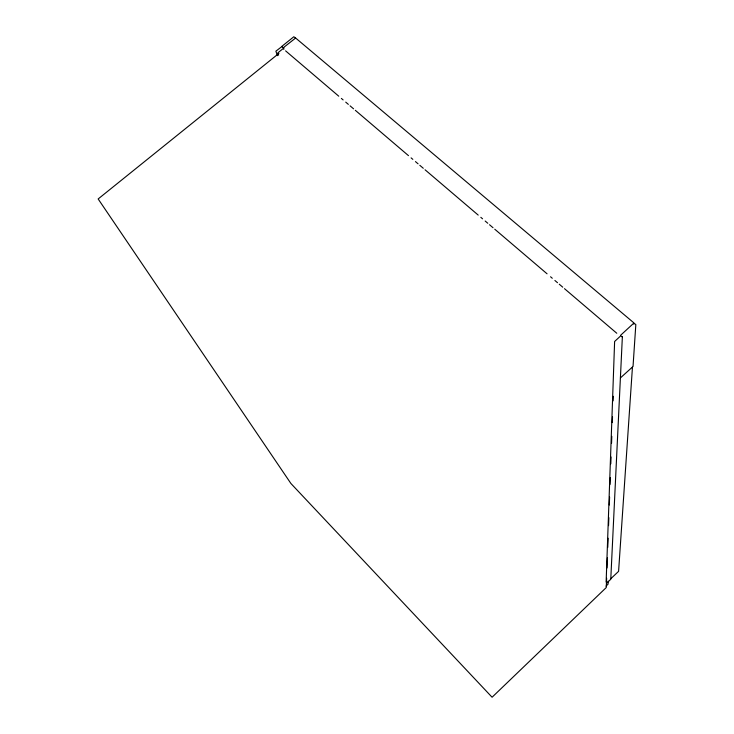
<?xml version="1.0" encoding="UTF-8"?>
<svg xmlns="http://www.w3.org/2000/svg" width="734" height="734" viewBox="0 0 734 734"><rect width="100%" height="100%" fill="white"/><g stroke="black" fill="none" stroke-linecap="round" stroke-linejoin="round"><path stroke-width="1.1" d="M606.642 578.291L606.256 587.549L492.083 697.236L290.903 483.486L98.154 198.96L278.929 53.371M607.018 567.988L607.394 557.684M607.77 547.38L608.101 538.224M608.559 525.636L608.853 517.626M609.312 505.029L609.596 497.019M610.055 484.431L610.303 477.559M610.807 463.824L611.055 456.952M611.55 443.217L611.798 436.354M612.303 422.61L612.514 416.894M613.092 400.865L613.257 396.287M608.183 581.181L608.064 584.145L606.064 586.108M633.781 324.098L633.754 322.776L295.646 38.03L283.361 47.673L283.847 49.371M620.625 335.264L633.809 323.134L635.827 324.529L633.029 366.505L620.413 377.918M283.948 47.949L277.892 52.802L278.599 55.206M295.463 37.994L293.829 36.755L281.838 46.37L282.783 47.572M610.413 579.089L618.588 571.346L632.442 367.239M281.764 46.655L275.892 51.178L277.452 55.656M285.59 50.857L338.759 96.191M341.374 98.42L343.117 99.907M345.732 102.136L348.347 104.366M350.09 105.852L353.577 108.825M355.32 110.311L408.48 155.645M411.095 157.874L412.838 159.361M415.453 161.59L418.068 163.82M419.811 165.306L423.298 168.279M425.041 169.765L478.201 215.09M480.816 217.319L482.559 218.805M485.174 221.035L487.789 223.264M489.532 224.751L493.019 227.723M494.762 229.21L547.059 273.8M550.546 276.773L552.289 278.259M554.904 280.489L557.519 282.718M559.262 284.205L562.749 287.178M564.483 288.664L616.78 333.254M622.359 336.924L610.771 579.273L607.073 582.833L606.137 581.924L614.615 341.493L620.735 335.833L622.432 337.034"/></g></svg>
